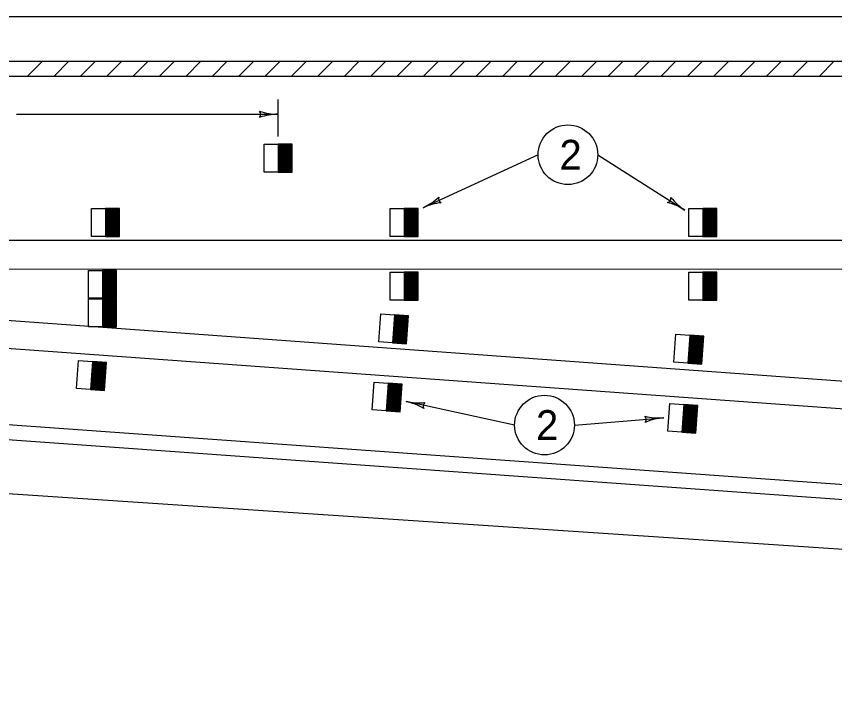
# Model space of a CAD drawing. Extents: x 1007 to 1035.5, y 1000.5 to 1021.5.
# Drawn here: x 1015.5 to 1020.98, y 1011.92 to 1016.42 of the extents above; entities that cross this region are included whole.
import ezdxf

# ---------------------------------------------------------------- set-up
doc = ezdxf.new("R2010")
doc.units = 0
doc.layers.add('Level 1', color=7, linetype='Continuous')

msp = doc.modelspace()

# ---------------------------------------------------------------- linework, layer by layer
at = {"layer": 'Level 1'}
for p, q in [((1007.5, 1016.416), (1035, 1016.416)), ((1015.5715, 1016.016), (1015.6715, 1016.116)), ((1015.7483, 1016.016), (1015.8483, 1016.116)), ((1015.9251, 1016.016), (1016.0251, 1016.116)), ((1016.1018, 1016.016), (1016.2018, 1016.116)), ((1016.2787, 1016.016), (1016.3787, 1016.116)), ((1016.4554, 1016.016), (1016.5554, 1016.116)), ((1016.6322, 1016.016), (1016.7322, 1016.116)), ((1016.809, 1016.016), (1016.909, 1016.116)), ((1016.9858, 1016.016), (1017.0858, 1016.116)), ((1017.1625, 1016.016), (1017.2625, 1016.116)), ((1017.3393, 1016.016), (1017.4393, 1016.116)), ((1017.5161, 1016.016), (1017.6161, 1016.116)), ((1017.6928, 1016.016), (1017.7928, 1016.116)), ((1017.8697, 1016.016), (1017.9697, 1016.116)), ((1018.0464, 1016.016), (1018.1464, 1016.116)), ((1018.2232, 1016.016), (1018.3232, 1016.116)), ((1018.4, 1016.016), (1018.5, 1016.116)), ((1018.5768, 1016.016), (1018.6768, 1016.116)), ((1018.7535, 1016.016), (1018.8535, 1016.116)), ((1018.9303, 1016.016), (1019.0303, 1016.116)), ((1019.1071, 1016.016), (1019.2071, 1016.116)), ((1019.2838, 1016.016), (1019.3838, 1016.116)), ((1019.4607, 1016.016), (1019.5607, 1016.116)), ((1019.6374, 1016.016), (1019.7374, 1016.116)), ((1019.8142, 1016.016), (1019.9142, 1016.116)), ((1019.9909, 1016.016), (1020.0909, 1016.116)), ((1020.1678, 1016.016), (1020.2678, 1016.116)), ((1020.3445, 1016.016), (1020.4445, 1016.116)), ((1020.5213, 1016.016), (1020.6213, 1016.116)), ((1020.6981, 1016.016), (1020.7981, 1016.116)), ((1020.8748, 1016.016), (1020.9748, 1016.116)), ((1015.4969, 1015.7598), (1017.25, 1015.7598)), ((1017.1563, 1015.3723), (1017.1563, 1015.5598)), ((1017.1563, 1015.5598), (1017.25, 1015.5598)), ((1017.3438, 1015.5598), (1017.25, 1015.5598)), ((1017.25, 1015.5598), (1017.25, 1015.3723)), ((1017.255, 1015.5598), (1017.255, 1015.3723)), ((1017.26, 1015.5598), (1017.26, 1015.3723)), ((1017.265, 1015.5598), (1017.265, 1015.3723)), ((1017.27, 1015.5598), (1017.27, 1015.3723)), ((1017.275, 1015.5598), (1017.275, 1015.3723)), ((1017.28, 1015.5598), (1017.28, 1015.3723)), ((1017.285, 1015.5598), (1017.285, 1015.3723)), ((1017.29, 1015.5598), (1017.29, 1015.3723)), ((1017.295, 1015.5598), (1017.295, 1015.3723)), ((1017.3, 1015.5598), (1017.3, 1015.3723)), ((1017.305, 1015.5598), (1017.305, 1015.3723)), ((1017.31, 1015.5598), (1017.31, 1015.3723)), ((1017.315, 1015.5598), (1017.315, 1015.3723)), ((1017.32, 1015.5598), (1017.32, 1015.3723)), ((1017.325, 1015.5598), (1017.325, 1015.3723)), ((1017.33, 1015.5598), (1017.33, 1015.3723)), ((1017.335, 1015.5598), (1017.335, 1015.3723)), ((1017.34, 1015.5598), (1017.34, 1015.3723)), ((1017.3438, 1015.3723), (1017.3438, 1015.5598)), ((1017.25, 1015.3723), (1017.1563, 1015.3723)), ((1017.25, 1015.3723), (1017.3438, 1015.3723)), ((1016, 1014.941), (1016, 1015.1285)), ((1016, 1015.1285), (1016.0938, 1015.1285)), ((1016.1875, 1015.1285), (1016.0938, 1015.1285)), ((1016.0938, 1015.1285), (1016.0938, 1014.941)), ((1016.0988, 1015.1285), (1016.0988, 1014.941)), ((1016.1038, 1015.1285), (1016.1038, 1014.941)), ((1016.1088, 1015.1285), (1016.1088, 1014.941)), ((1016.1138, 1015.1285), (1016.1138, 1014.941)), ((1016.1188, 1015.1285), (1016.1188, 1014.941)), ((1016.1238, 1015.1285), (1016.1238, 1014.941)), ((1016.1288, 1015.1285), (1016.1288, 1014.941)), ((1016.1338, 1015.1285), (1016.1338, 1014.941)), ((1016.1388, 1015.1285), (1016.1388, 1014.941)), ((1016.1438, 1015.1285), (1016.1438, 1014.941)), ((1016.1488, 1015.1285), (1016.1488, 1014.941)), ((1016.1538, 1015.1285), (1016.1538, 1014.941)), ((1016.1588, 1015.1285), (1016.1588, 1014.941)), ((1016.1638, 1015.1285), (1016.1638, 1014.941)), ((1016.1688, 1015.1285), (1016.1688, 1014.941)), ((1016.1738, 1015.1285), (1016.1738, 1014.941)), ((1016.1788, 1015.1285), (1016.1788, 1014.941)), ((1016.1838, 1015.1285), (1016.1838, 1014.941)), ((1016.1875, 1014.941), (1016.1875, 1015.1285)), ((1018, 1014.941), (1018, 1015.1285)), ((1018, 1015.1285), (1018.0938, 1015.1285)), ((1018.1875, 1015.1285), (1018.0938, 1015.1285)), ((1018.0938, 1015.1285), (1018.0938, 1014.941)), ((1018.0988, 1015.1285), (1018.0988, 1014.941)), ((1018.1038, 1015.1285), (1018.1038, 1014.941)), ((1018.1088, 1015.1285), (1018.1088, 1014.941)), ((1018.1138, 1015.1285), (1018.1138, 1014.941)), ((1018.1188, 1015.1285), (1018.1188, 1014.941)), ((1018.1238, 1015.1285), (1018.1238, 1014.941)), ((1018.1288, 1015.1285), (1018.1288, 1014.941)), ((1018.1338, 1015.1285), (1018.1338, 1014.941)), ((1018.1388, 1015.1285), (1018.1388, 1014.941)), ((1018.1438, 1015.1285), (1018.1438, 1014.941)), ((1018.1488, 1015.1285), (1018.1488, 1014.941)), ((1018.1538, 1015.1285), (1018.1538, 1014.941)), ((1018.1588, 1015.1285), (1018.1588, 1014.941)), ((1018.1638, 1015.1285), (1018.1638, 1014.941)), ((1018.1688, 1015.1285), (1018.1688, 1014.941)), ((1018.1738, 1015.1285), (1018.1738, 1014.941)), ((1018.1788, 1015.1285), (1018.1788, 1014.941)), ((1018.1838, 1015.1285), (1018.1838, 1014.941)), ((1018.1875, 1014.941), (1018.1875, 1015.1285)), ((1020, 1014.941), (1020, 1015.1285)), ((1020, 1015.1285), (1020.0938, 1015.1285)), ((1020.1875, 1015.1285), (1020.0938, 1015.1285)), ((1020.0938, 1015.1285), (1020.0938, 1014.941)), ((1020.0988, 1015.1285), (1020.0988, 1014.941)), ((1020.1038, 1015.1285), (1020.1038, 1014.941)), ((1020.1088, 1015.1285), (1020.1088, 1014.941)), ((1020.1138, 1015.1285), (1020.1138, 1014.941)), ((1020.1188, 1015.1285), (1020.1188, 1014.941)), ((1020.1238, 1015.1285), (1020.1238, 1014.941)), ((1020.1288, 1015.1285), (1020.1288, 1014.941)), ((1020.1338, 1015.1285), (1020.1338, 1014.941)), ((1020.1388, 1015.1285), (1020.1388, 1014.941)), ((1020.1438, 1015.1285), (1020.1438, 1014.941)), ((1020.1488, 1015.1285), (1020.1488, 1014.941)), ((1020.1538, 1015.1285), (1020.1538, 1014.941)), ((1020.1588, 1015.1285), (1020.1588, 1014.941)), ((1020.1638, 1015.1285), (1020.1638, 1014.941)), ((1020.1688, 1015.1285), (1020.1688, 1014.941)), ((1020.1738, 1015.1285), (1020.1738, 1014.941)), ((1020.1788, 1015.1285), (1020.1788, 1014.941)), ((1020.1838, 1015.1285), (1020.1838, 1014.941)), ((1020.1875, 1014.941), (1020.1875, 1015.1285)), ((1008, 1014.916), (1027.6513, 1014.916)), ((1016.0938, 1014.941), (1016, 1014.941)), ((1016.0938, 1014.941), (1016.1875, 1014.941)), ((1018.0938, 1014.941), (1018, 1014.941)), ((1018.0938, 1014.941), (1018.1875, 1014.941)), ((1020.0938, 1014.941), (1020, 1014.941)), ((1020.0938, 1014.941), (1020.1875, 1014.941)), ((1027.6541, 1013.3054), (1007.9998, 1014.7263)), ((1027.6513, 1014.723), (1010.7396, 1014.7172)), ((1027.6582, 1013.4894), (1010.7396, 1014.7172)), ((1015.978, 1014.5263), (1015.978, 1014.7138)), ((1015.978, 1014.7138), (1016.0718, 1014.7138)), ((1016.1655, 1014.7138), (1016.0718, 1014.7138)), ((1016.0718, 1014.7138), (1016.0718, 1014.5263)), ((1016.0768, 1014.7138), (1016.0768, 1014.5263)), ((1016.0818, 1014.7138), (1016.0818, 1014.5263)), ((1016.0868, 1014.7138), (1016.0868, 1014.5263)), ((1016.0918, 1014.7138), (1016.0918, 1014.5263)), ((1016.0968, 1014.7138), (1016.0968, 1014.5263)), ((1016.1018, 1014.7138), (1016.1018, 1014.5263)), ((1016.1068, 1014.7138), (1016.1068, 1014.5263)), ((1016.1118, 1014.7138), (1016.1118, 1014.5263)), ((1016.1168, 1014.7138), (1016.1168, 1014.5263)), ((1016.1218, 1014.7138), (1016.1218, 1014.5263)), ((1016.1268, 1014.7138), (1016.1268, 1014.5263)), ((1016.1318, 1014.7138), (1016.1318, 1014.5263)), ((1016.1368, 1014.7138), (1016.1368, 1014.5263)), ((1016.1418, 1014.7138), (1016.1418, 1014.5263)), ((1016.1468, 1014.7138), (1016.1468, 1014.5263)), ((1016.1518, 1014.7138), (1016.1518, 1014.5263)), ((1016.1568, 1014.7138), (1016.1568, 1014.5263)), ((1016.1618, 1014.7138), (1016.1618, 1014.5263)), ((1016.1655, 1014.5263), (1016.1655, 1014.7138)), ((1018, 1014.5135), (1018, 1014.701)), ((1018, 1014.701), (1018.0938, 1014.701)), ((1018.1875, 1014.701), (1018.0938, 1014.701)), ((1018.0938, 1014.701), (1018.0938, 1014.5135)), ((1018.0988, 1014.701), (1018.0988, 1014.5135)), ((1018.1038, 1014.701), (1018.1038, 1014.5135)), ((1018.1088, 1014.701), (1018.1088, 1014.5135)), ((1018.1138, 1014.701), (1018.1138, 1014.5135)), ((1018.1188, 1014.701), (1018.1188, 1014.5135)), ((1018.1238, 1014.701), (1018.1238, 1014.5135)), ((1018.1288, 1014.701), (1018.1288, 1014.5135)), ((1018.1338, 1014.701), (1018.1338, 1014.5135)), ((1018.1388, 1014.701), (1018.1388, 1014.5135)), ((1018.1438, 1014.701), (1018.1438, 1014.5135)), ((1018.1488, 1014.701), (1018.1488, 1014.5135)), ((1018.1538, 1014.701), (1018.1538, 1014.5135)), ((1018.1588, 1014.701), (1018.1588, 1014.5135)), ((1018.1638, 1014.701), (1018.1638, 1014.5135)), ((1018.1688, 1014.701), (1018.1688, 1014.5135)), ((1018.1738, 1014.701), (1018.1738, 1014.5135)), ((1018.1788, 1014.701), (1018.1788, 1014.5135)), ((1018.1838, 1014.701), (1018.1838, 1014.5135)), ((1018.1875, 1014.5135), (1018.1875, 1014.701)), ((1020, 1014.5135), (1020, 1014.701)), ((1020, 1014.701), (1020.0938, 1014.701)), ((1020.1875, 1014.701), (1020.0938, 1014.701)), ((1020.0938, 1014.701), (1020.0938, 1014.5135)), ((1020.0988, 1014.701), (1020.0988, 1014.5135)), ((1020.1038, 1014.701), (1020.1038, 1014.5135)), ((1020.1088, 1014.701), (1020.1088, 1014.5135)), ((1020.1138, 1014.701), (1020.1138, 1014.5135)), ((1020.1188, 1014.701), (1020.1188, 1014.5135)), ((1020.1238, 1014.701), (1020.1238, 1014.5135)), ((1020.1288, 1014.701), (1020.1288, 1014.5135)), ((1020.1338, 1014.701), (1020.1338, 1014.5135)), ((1020.1388, 1014.701), (1020.1388, 1014.5135)), ((1020.1438, 1014.701), (1020.1438, 1014.5135)), ((1020.1488, 1014.701), (1020.1488, 1014.5135)), ((1020.1538, 1014.701), (1020.1538, 1014.5135)), ((1020.1588, 1014.701), (1020.1588, 1014.5135)), ((1020.1638, 1014.701), (1020.1638, 1014.5135)), ((1020.1688, 1014.701), (1020.1688, 1014.5135)), ((1020.1738, 1014.701), (1020.1738, 1014.5135)), ((1020.1788, 1014.701), (1020.1788, 1014.5135)), ((1020.1838, 1014.701), (1020.1838, 1014.5135)), ((1020.1875, 1014.5135), (1020.1875, 1014.701)), ((1016.0718, 1014.5263), (1015.978, 1014.5263)), ((1015.978, 1014.336), (1015.978, 1014.5235)), ((1015.978, 1014.5235), (1016.0718, 1014.5235)), ((1016.0718, 1014.5263), (1016.1655, 1014.5263)), ((1016.1655, 1014.5235), (1016.0718, 1014.5235)), ((1016.0718, 1014.5235), (1016.0718, 1014.336)), ((1016.0768, 1014.5235), (1016.0768, 1014.336)), ((1016.0818, 1014.5235), (1016.0818, 1014.336)), ((1016.0868, 1014.5235), (1016.0868, 1014.336)), ((1016.0918, 1014.5235), (1016.0918, 1014.336)), ((1016.0968, 1014.5235), (1016.0968, 1014.336)), ((1016.1018, 1014.5235), (1016.1018, 1014.336)), ((1016.1068, 1014.5235), (1016.1068, 1014.336)), ((1016.1118, 1014.5235), (1016.1118, 1014.336)), ((1016.1168, 1014.5235), (1016.1168, 1014.336)), ((1016.1218, 1014.5235), (1016.1218, 1014.336)), ((1016.1268, 1014.5235), (1016.1268, 1014.336)), ((1016.1318, 1014.5235), (1016.1318, 1014.336)), ((1016.1368, 1014.5235), (1016.1368, 1014.336)), ((1016.1418, 1014.5235), (1016.1418, 1014.336)), ((1016.1468, 1014.5235), (1016.1468, 1014.336)), ((1016.1518, 1014.5235), (1016.1518, 1014.336)), ((1016.1568, 1014.5235), (1016.1568, 1014.336)), ((1016.1618, 1014.5235), (1016.1618, 1014.336)), ((1016.1655, 1014.336), (1016.1655, 1014.5235)), ((1018.0938, 1014.5135), (1018, 1014.5135)), ((1018.0938, 1014.5135), (1018.1875, 1014.5135)), ((1020.0938, 1014.5135), (1020, 1014.5135)), ((1020.0938, 1014.5135), (1020.1875, 1014.5135)), ((1017.9229, 1014.2348), (1017.9364, 1014.4218)), ((1017.9364, 1014.4218), (1018.0299, 1014.415)), ((1018.0299, 1014.415), (1018.0164, 1014.228)), ((1018.0349, 1014.4147), (1018.0214, 1014.2277)), ((1018.0399, 1014.4143), (1018.0264, 1014.2273)), ((1018.1234, 1014.4083), (1018.0299, 1014.415)), ((1018.0449, 1014.4139), (1018.0314, 1014.2269)), ((1018.0499, 1014.4136), (1018.0363, 1014.2266)), ((1018.0549, 1014.4132), (1018.0413, 1014.2262)), ((1018.0598, 1014.4128), (1018.0463, 1014.2258)), ((1018.0648, 1014.4125), (1018.0513, 1014.2255)), ((1018.0698, 1014.4121), (1018.0563, 1014.2251)), ((1018.0748, 1014.4118), (1018.0613, 1014.2248)), ((1018.0798, 1014.4114), (1018.0663, 1014.2244)), ((1018.0848, 1014.411), (1018.0713, 1014.224)), ((1018.0898, 1014.4107), (1018.0763, 1014.2237)), ((1018.0948, 1014.4103), (1018.0813, 1014.2233)), ((1018.0998, 1014.4099), (1018.0863, 1014.2229)), ((1018.1048, 1014.4096), (1018.0913, 1014.2226)), ((1018.1098, 1014.4093), (1018.0963, 1014.2223)), ((1018.1148, 1014.4088), (1018.1012, 1014.2218)), ((1018.1198, 1014.4085), (1018.1062, 1014.2215)), ((1018.1099, 1014.2213), (1018.1234, 1014.4083)), ((1016.0718, 1014.336), (1015.978, 1014.336)), ((1016.0718, 1014.336), (1016.1655, 1014.336)), ((1019.9009, 1014.0988), (1019.9144, 1014.2858)), ((1019.9144, 1014.2858), (1020.0079, 1014.279)), ((1020.0079, 1014.279), (1019.9944, 1014.092)), ((1020.0129, 1014.2787), (1019.9994, 1014.0917)), ((1020.0179, 1014.2783), (1020.0044, 1014.0913)), ((1020.1014, 1014.2723), (1020.0079, 1014.279)), ((1020.0229, 1014.2779), (1020.0094, 1014.0909)), ((1020.0279, 1014.2776), (1020.0143, 1014.0906)), ((1020.0329, 1014.2772), (1020.0193, 1014.0902)), ((1020.0378, 1014.2768), (1020.0243, 1014.0898)), ((1020.0428, 1014.2765), (1020.0293, 1014.0895)), ((1020.0478, 1014.2761), (1020.0343, 1014.0891)), ((1020.0528, 1014.2758), (1020.0393, 1014.0888)), ((1020.0578, 1014.2754), (1020.0443, 1014.0884)), ((1020.0628, 1014.275), (1020.0493, 1014.088)), ((1020.0678, 1014.2747), (1020.0543, 1014.0877)), ((1020.0728, 1014.2743), (1020.0593, 1014.0873)), ((1020.0778, 1014.2739), (1020.0643, 1014.0869)), ((1020.0828, 1014.2736), (1020.0693, 1014.0866)), ((1020.0878, 1014.2733), (1020.0743, 1014.0863)), ((1020.0928, 1014.2728), (1020.0792, 1014.0858)), ((1020.0978, 1014.2725), (1020.0842, 1014.0855)), ((1020.0879, 1014.0853), (1020.1014, 1014.2723)), ((1018.0164, 1014.228), (1017.9229, 1014.2348)), ((1018.0164, 1014.228), (1018.1099, 1014.2213)), ((1015.8993, 1013.9216), (1015.9128, 1014.1086)), ((1015.9128, 1014.1086), (1016.0063, 1014.1018)), ((1016.0063, 1014.1018), (1015.9928, 1013.9148)), ((1016.0113, 1014.1015), (1015.9978, 1013.9145)), ((1016.0163, 1014.1011), (1016.0028, 1013.9141)), ((1016.0998, 1014.0951), (1016.0063, 1014.1018)), ((1016.0213, 1014.1008), (1016.0078, 1013.9138)), ((1016.0263, 1014.1004), (1016.0128, 1013.9134)), ((1016.0313, 1014.1), (1016.0178, 1013.913)), ((1016.0363, 1014.0997), (1016.0228, 1013.9127)), ((1016.0413, 1014.0993), (1016.0278, 1013.9123)), ((1016.0463, 1014.0989), (1016.0328, 1013.9119)), ((1016.0513, 1014.0986), (1016.0378, 1013.9116)), ((1016.0563, 1014.0983), (1016.0428, 1013.9113)), ((1016.0613, 1014.0978), (1016.0477, 1013.9108)), ((1016.0662, 1014.0975), (1016.0527, 1013.9105)), ((1016.0712, 1014.0972), (1016.0577, 1013.9102)), ((1016.0762, 1014.0968), (1016.0627, 1013.9098)), ((1016.0812, 1014.0964), (1016.0677, 1013.9094)), ((1016.0862, 1014.0961), (1016.0727, 1013.9091)), ((1016.0912, 1014.0957), (1016.0776, 1013.9087)), ((1016.0962, 1014.0953), (1016.0826, 1013.9083)), ((1016.0863, 1013.9081), (1016.0998, 1014.0951)), ((1019.9944, 1014.092), (1019.9009, 1014.0988)), ((1019.9944, 1014.092), (1020.0879, 1014.0853)), ((1017.8793, 1013.7784), (1017.8928, 1013.9654)), ((1017.8928, 1013.9654), (1017.9863, 1013.9587)), ((1017.9863, 1013.9587), (1017.9728, 1013.7717)), ((1017.9913, 1013.9583), (1017.9778, 1013.7713)), ((1017.9963, 1013.9579), (1017.9828, 1013.7709)), ((1018.0798, 1013.9519), (1017.9863, 1013.9587)), ((1018.0013, 1013.9576), (1017.9878, 1013.7706)), ((1018.0063, 1013.9573), (1017.9928, 1013.7703)), ((1018.0113, 1013.9568), (1017.9978, 1013.7698)), ((1018.0163, 1013.9565), (1018.0028, 1013.7695)), ((1018.0213, 1013.9562), (1018.0078, 1013.7692)), ((1018.0263, 1013.9558), (1018.0128, 1013.7688)), ((1018.0313, 1013.9554), (1018.0178, 1013.7684)), ((1018.0363, 1013.9551), (1018.0228, 1013.7681)), ((1018.0413, 1013.9547), (1018.0277, 1013.7677)), ((1018.0462, 1013.9543), (1018.0327, 1013.7673)), ((1018.0512, 1013.954), (1018.0377, 1013.767)), ((1018.0562, 1013.9536), (1018.0427, 1013.7666)), ((1018.0612, 1013.9533), (1018.0477, 1013.7663)), ((1018.0662, 1013.9529), (1018.0527, 1013.7659)), ((1018.0712, 1013.9525), (1018.0576, 1013.7655)), ((1018.0762, 1013.9522), (1018.0626, 1013.7652)), ((1018.0663, 1013.7649), (1018.0798, 1013.9519)), ((1015.9928, 1013.9148), (1015.8993, 1013.9216)), ((1015.9928, 1013.9148), (1016.0863, 1013.9081)), ((1018.8337, 1013.6767), (1018.1065, 1013.8347)), ((1019.8593, 1013.6353), (1019.8728, 1013.8223)), ((1019.8728, 1013.8223), (1019.9663, 1013.8155)), ((1017.9728, 1013.7717), (1017.8793, 1013.7784)), ((1017.9728, 1013.7717), (1018.0663, 1013.7649)), ((1019.9663, 1013.8155), (1019.9528, 1013.6285)), ((1019.9713, 1013.8152), (1019.9578, 1013.6282)), ((1019.9763, 1013.8148), (1019.9628, 1013.6278)), ((1020.0598, 1013.8088), (1019.9663, 1013.8155)), ((1019.9813, 1013.8144), (1019.9678, 1013.6274)), ((1019.9863, 1013.8141), (1019.9728, 1013.6271)), ((1019.9913, 1013.8137), (1019.9778, 1013.6267)), ((1019.9963, 1013.8133), (1019.9828, 1013.6263)), ((1020.0013, 1013.813), (1019.9878, 1013.626)), ((1020.0063, 1013.8126), (1019.9928, 1013.6256)), ((1020.0113, 1013.8123), (1019.9978, 1013.6253)), ((1020.0163, 1013.8119), (1020.0028, 1013.6249)), ((1020.0213, 1013.8115), (1020.0077, 1013.6245)), ((1020.0262, 1013.8112), (1020.0127, 1013.6242)), ((1020.0312, 1013.8108), (1020.0177, 1013.6238)), ((1020.0362, 1013.8104), (1020.0227, 1013.6234)), ((1020.0412, 1013.8101), (1020.0277, 1013.6231)), ((1020.0462, 1013.8098), (1020.0327, 1013.6228)), ((1020.0512, 1013.8093), (1020.0376, 1013.6223)), ((1020.0562, 1013.809), (1020.0426, 1013.622)), ((1020.0463, 1013.6218), (1020.0598, 1013.8088)), ((1007.5, 1013.748), (1034.8651, 1011.9238)), ((1019.2337, 1013.6767), (1019.8318, 1013.7258)), ((1019.9528, 1013.6285), (1019.8593, 1013.6353)), ((1019.9528, 1013.6285), (1020.0463, 1013.6218))]:
    msp.add_line(p, q, dxfattribs=at)
for points in [[(1007.5, 1016.116), (1035, 1016.116)], [(1007.5, 1016.016), (1035, 1016.016)], [(1017.25, 1015.6098), (1017.25, 1015.8598)], [(1018.9907, 1015.4884), (1018.2201, 1015.1337)], [(1019.3907, 1015.4884), (1019.9746, 1015.1178)], [(1007.5, 1014.2503), (1027.6093, 1012.8072), (1034.8916, 1012.3216)], [(1007.5, 1014.1501), (1027.6023, 1012.7074), (1034.8849, 1012.2218)]]:
    msp.add_lwpolyline(points, dxfattribs=at)
for centre in [(1019.1907, 1015.4884), (1019.0337, 1013.6767)]:
    msp.add_circle(centre, 0.2, dxfattribs=at)
for centre, radius, start, end in [((1017.1015, 1015.7598), 0.0312, 318.7746, 40.8913), ((1017.25, 1015.3691), 0.3906, 90, 108.6688), ((1017.25, 1016.1504), 0.3906, 251.3472, 269.9939), ((1017.25, 1015.3691), 0.3906, 89.9878, 90), ((1018.0567, 1015.4885), 0.3906, 294.7197, 313.3885), ((1018.355, 1015.1957), 0.0312, 163.4943, 245.611), ((1019.8492, 1015.1975), 0.0312, 286.3733, 8.49), ((1020.1839, 1015.4476), 0.3906, 218.9459, 237.5926), ((1018.3834, 1014.7788), 0.3906, 96.0669, 114.7136), ((1019.7653, 1014.788), 0.3906, 57.5987, 76.2675), ((1018.0567, 1015.4885), 0.3906, 294.7075, 294.7197), ((1019.7653, 1014.788), 0.3906, 57.5865, 57.5987), ((1018.1894, 1014.2164), 0.3906, 257.729, 257.7412), ((1018.1894, 1014.2164), 0.3906, 257.7412, 276.41), ((1018.0236, 1013.4529), 0.3906, 59.0884, 77.7351), ((1018.2516, 1013.8031), 0.0312, 126.5158, 208.6325), ((1019.6837, 1013.7137), 0.0312, 323.4741, 45.5908), ((1019.7997, 1014.1151), 0.3906, 256.0467, 274.6934), ((1019.8638, 1013.3365), 0.3906, 94.6996, 113.3683), ((1019.8638, 1013.3365), 0.3906, 94.6873, 94.6996)]:
    msp.add_arc(centre, radius, start, end, dxfattribs=at)

# ---------------------------------------------------------------- texts
for p in [(1019.134, 1015.3884), (1018.977, 1013.5767)]:
    msp.add_text('2', height=0.2, dxfattribs=at).set_placement(p)

doc.saveas('drawing.dxf')
